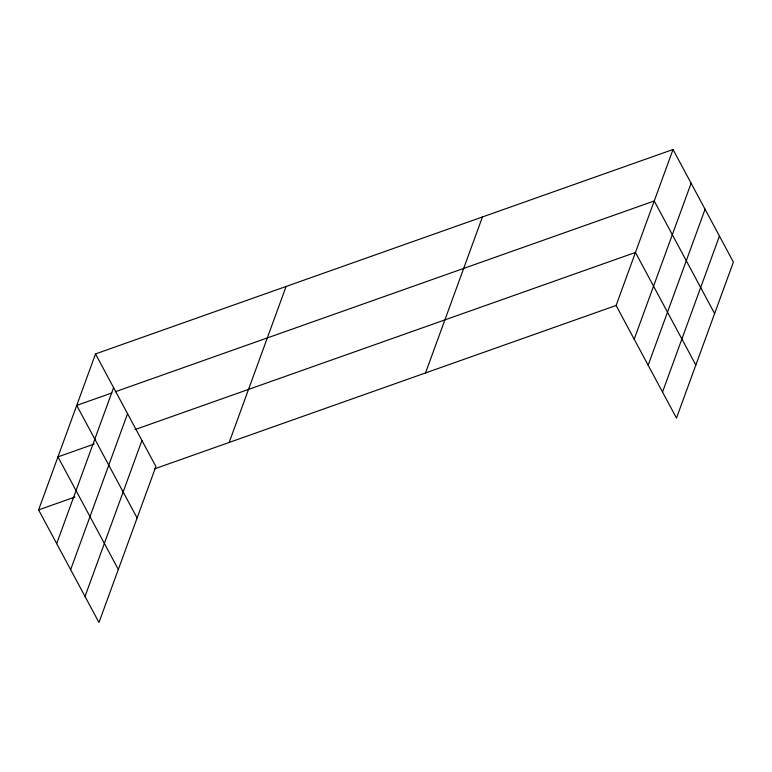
<?xml version="1.0" encoding="UTF-8"?>
<svg xmlns="http://www.w3.org/2000/svg" width="772" height="772" viewBox="0 0 772 772"><rect width="100%" height="100%" fill="white"/><g stroke="black" fill="none" stroke-linecap="round" stroke-linejoin="round"><path stroke-width="1.16" d="M95.516 353.923L155.886 466.529L98.98 622.502L38.6 509.896L95.516 353.923L673.02 149.498L733.4 262.104L676.484 418.077L616.114 305.471L673.02 149.498M56.684 543.623L113.6 387.65M70.638 569.659L127.554 413.686M85.016 596.466L141.932 440.503M229.178 442.433L286.094 286.46M425.536 372.934L482.442 216.961M634.198 339.207L691.114 183.234M648.152 365.233L705.068 209.26M662.53 392.051L719.446 236.078M111.901 392.948L76.727 405.397L137.107 518.002M115.298 391.742L654.241 200.971L714.621 313.577M94.252 444.016L57.948 456.87L118.328 569.466M135.09 429.56L635.462 252.444L695.842 365.05M38.6 509.896L74.903 497.043M154.313 468.942L616.114 305.471"/></g></svg>
